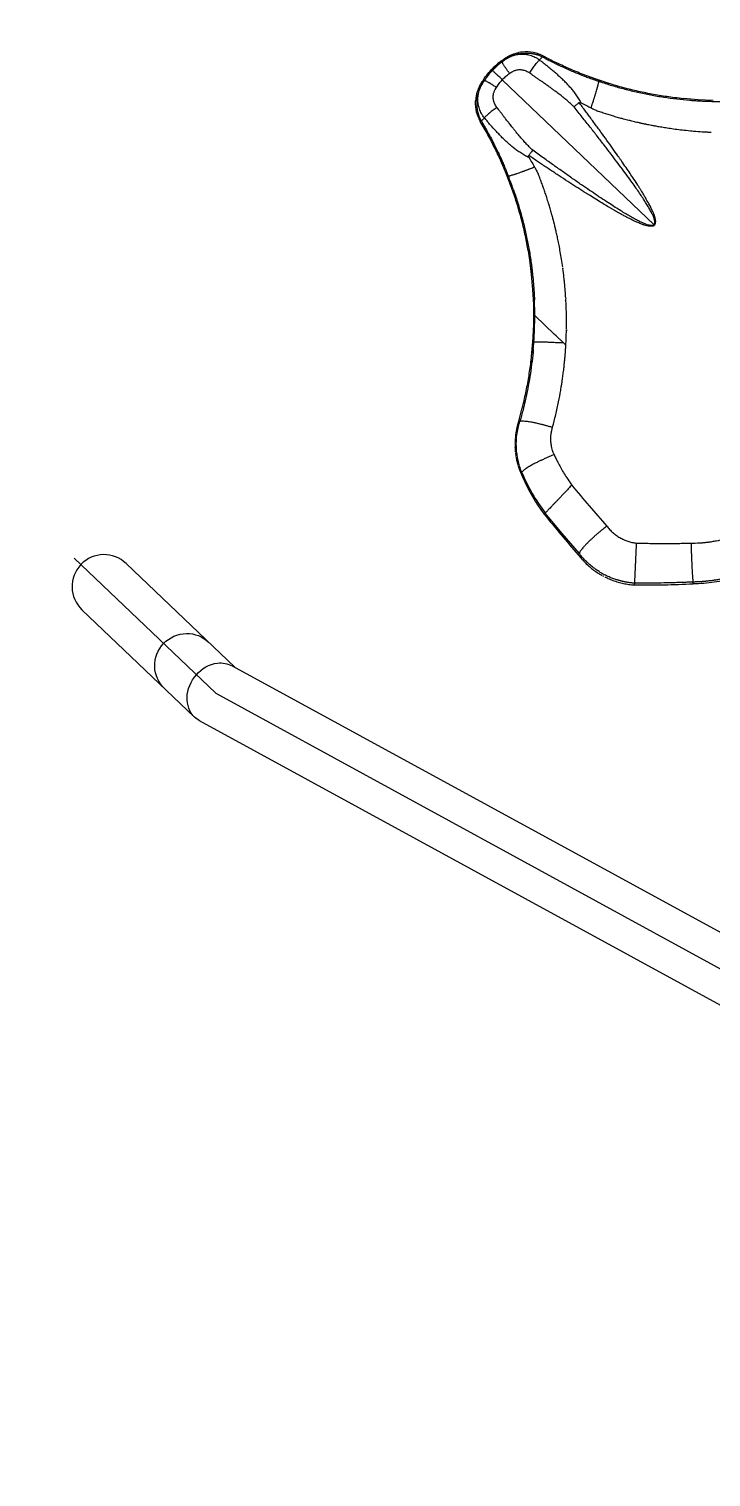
# Model space of a CAD drawing. Header units: millimetres. Extents: x 1145859089 to 1147511753, y -1047484727 to -1047247487.
# Drawn here: x 1146330226 to 1146330588, y -1047436836 to -1047436067 of the extents above; entities that cross this region are included whole.
import ezdxf
from ezdxf.xclip import XClip

# ---------------------------------------------------------------- set-up
doc = ezdxf.new("R2010")
doc.units = ezdxf.units.MM
doc.header["$LTSCALE"] = 100
doc.header["$MEASUREMENT"] = 0
doc.header["$XCLIPFRAME"] = 2
doc.linetypes.add('CENTERX2', pattern=[4, 2.5, -0.5, 0.5, -0.5])
doc.linetypes.add('단지배치도$0$CENTER', pattern=[31, 30, -0.5, 0, -0.5])
doc.layers.get('0').update_dxf_attribs({"linetype": 'CONTINUOUS'})
for name, color, linetype in [('L-지중매입', 3, 'CENTERX2'), ('XREF', 135, 'CONTINUOUS'), ('단지배치도$0$W240910', 135, 'CONTINUOUS')]:
    doc.layers.add(name, color=color, linetype=linetype)

# ---------------------------------------------------------------- blocks, each defined once
blk = doc.blocks.new('단지배치도$0$zw$9902')
at = {"layer": '단지배치도$0$W240910', "linetype": 'ByBlock', "ltscale": 20}
for p, q in [((61802.93, -64714.32), (61802.06, -64714.98)), ((61803.33, -64714.83), (61802.93, -64714.32)), ((61803.33, -64714.83), (61803.4, -64714.8)), ((61803.42, -64714.79), (61803.4, -64714.8)), ((61803.44, -64714.78), (61803.42, -64714.79)), ((61803.46, -64714.77), (61803.44, -64714.78)), ((61803.47, -64714.77), (61803.46, -64714.77)), ((61803.47, -64714.78), (61803.47, -64714.77)), ((61803.47, -64714.79), (61803.47, -64714.78)), ((61815.68, -64709.49), (61813.88, -64709.61)), ((61817.14, -64709.51), (61815.68, -64709.49)), ((61818.59, -64709.64), (61817.14, -64709.51)), ((61820.04, -64709.87), (61818.59, -64709.64)), ((61821.46, -64710.21), (61820.04, -64709.87)), ((61822.18, -64710.42), (61821.46, -64710.21)), ((61822.18, -64710.42), (61822.18, -64710.42)), ((61824.95, -64711.58), (61824.95, -64711.59)), ((61831.38, -64714.88), (61824.95, -64711.58)), ((61794.6, -64722.63), (61795.16, -64721.89)), ((61795.16, -64721.89), (61795.73, -64721.17)), ((61795.73, -64721.17), (61796.33, -64720.46)), ((61796.36, -64720.42), (61795.77, -64721.12)), ((61796.33, -64720.46), (61796.94, -64719.77)), ((61796.97, -64719.72), (61796.36, -64720.42)), ((61796.94, -64719.77), (61797.56, -64719.09)), ((61797.6, -64719.05), (61796.97, -64719.72)), ((61797.56, -64719.09), (61797.75, -64718.89)), ((61797.75, -64718.89), (61797.6, -64719.05)), ((61797.94, -64718.69), (61797.75, -64718.89)), ((61797.75, -64718.89), (61797.9, -64718.73)), ((61797.75, -64718.89), (61798.23, -64719.34)), ((61797.75, -64718.89), (61798.23, -64719.34)), ((61797.9, -64718.73), (61798.55, -64718.07)), ((61798.59, -64718.03), (61797.94, -64718.69)), ((61798.64, -64719.73), (61798.23, -64719.34)), ((61798.64, -64719.73), (61798.23, -64719.34)), ((61798.55, -64718.07), (61799.22, -64717.43)), ((61799.26, -64717.39), (61798.59, -64718.03)), ((61799.22, -64717.43), (61799.89, -64716.8)), ((61799.94, -64716.76), (61799.26, -64717.39)), ((61800.63, -64716.15), (61799.94, -64716.76)), ((61801.34, -64715.56), (61800.63, -64716.15)), ((61802.06, -64714.98), (61801.34, -64715.56)), ((61853.3, -64724.05), (61845.87, -64721.28)), ((61793.44, -64724.27), (61794.06, -64723.37)), ((61793.97, -64724.65), (61793.44, -64724.27)), ((61793.92, -64724.76), (61793.93, -64724.74)), ((61793.92, -64724.78), (61793.92, -64724.76)), ((61793.92, -64724.79), (61793.92, -64724.78)), ((61793.92, -64724.79), (61793.92, -64724.79)), ((61793.93, -64724.8), (61793.92, -64724.79)), ((61793.93, -64724.74), (61793.94, -64724.72)), ((61793.97, -64724.65), (61793.94, -64724.72)), ((61794.06, -64723.37), (61794.6, -64722.63)), ((61803.45, -64724.32), (61884.17, -64801.28)), ((61803.45, -64724.32), (61884.17, -64801.28)), ((61860.83, -64726.52), (61853.3, -64724.05)), ((61789.22, -64737.24), (61789.26, -64735.44)), ((61789.31, -64738.7), (61789.22, -64737.24)), ((61907.55, -64734.97), (61899.65, -64734.34)), ((61903.11, -64735.15), (61903.64, -64735.2)), ((61915.48, -64735.29), (61907.55, -64734.97)), ((61789.51, -64740.14), (61789.31, -64738.7)), ((61789.81, -64741.57), (61789.51, -64740.14)), ((61790.21, -64742.98), (61789.81, -64741.57)), ((61790.46, -64743.69), (61790.21, -64742.98)), ((61790.46, -64743.69), (61790.46, -64743.69)), ((61854.25, -64741.04), (61854.21, -64741.02)), ((61854.55, -64741.14), (61854.24, -64741.04)), ((61791.75, -64746.4), (61791.75, -64746.4)), ((61795.35, -64752.67), (61791.75, -64746.4)), ((61805.56, -64774.12), (61802.44, -64766.84)), ((61808.39, -64781.53), (61805.56, -64774.12)), ((61822.57, -64774.26), (61822.55, -64774.22)), ((61822.69, -64774.56), (61822.57, -64774.26)), ((61873.99, -64778.06), (61873.3, -64777.01)), ((61875.46, -64780.33), (61873.99, -64778.06)), ((61860.49, -64792.22), (61859.41, -64791.58)), ((61862.83, -64793.58), (61860.49, -64792.22)), ((61884.17, -64801.28), (61884.2, -64801.32)), ((61884.17, -64801.28), (61884.21, -64801.31)), ((61884.2, -64801.32), (61884.24, -64801.35)), ((61884.21, -64801.31), (61884.24, -64801.35)), ((61884.24, -64801.35), (61884.27, -64801.38)), ((61884.24, -64801.35), (61884.27, -64801.38)), ((61884.27, -64801.38), (61884.37, -64801.47)), ((61884.27, -64801.38), (61884.37, -64801.47)), ((61819.05, -64827.8), (61818.04, -64819.93)), ((61819.02, -64823.35), (61819.09, -64823.88)), ((61819.74, -64835.7), (61819.05, -64827.8)), ((61820.13, -64843.62), (61819.74, -64835.7)), ((61820.2, -64851.55), (61820.13, -64843.62)), ((61820.72, -64849.48), (61820.71, -64849.47)), ((61820.72, -64849.48), (61831.25, -64859.52)), ((61819.4, -64867.39), (61819.96, -64859.48)), ((61832.03, -64860.26), (61831.26, -64859.53)), ((61818.54, -64875.27), (61819.4, -64867.39)), ((61835.96, -64864.01), (61837.23, -64865.22)), ((61837.22, -64865.25), (61837.23, -64865.22)), ((61812.17, -64905.61), (61814.08, -64898.61)), ((61811.66, -64907.33), (61812.17, -64905.61)), ((61812.78, -64905.8), (61812.17, -64905.61)), ((61812.78, -64905.8), (61812.79, -64905.8)), ((61824.36, -64926.31), (61824.35, -64926.31)), ((61812.57, -64931.4), (61814.13, -64935.25)), ((61813.92, -64932.93), (61813.26, -64933.2)), ((61814.13, -64935.25), (61815.35, -64937.91)), ((61815.35, -64937.91), (61816.64, -64940.53)), ((61816.64, -64940.53), (61818.01, -64943.12)), ((61818.01, -64943.12), (61819.46, -64945.66)), ((61840.43, -64939.6), (61840.4, -64939.63)), ((61819.46, -64945.66), (61820.97, -64948.16)), ((61820.97, -64948.16), (61822.56, -64950.61)), ((61822.56, -64950.61), (61824.23, -64953.02)), ((61824.23, -64953.02), (61825.57, -64954.86)), ((61826.2, -64954.37), (61825.57, -64954.86)), ((61826.2, -64954.37), (61826.21, -64954.37)), ((61826.21, -64954.37), (61826.22, -64954.38)), ((61826.22, -64954.38), (61826.23, -64954.39)), ((61826.23, -64954.39), (61826.24, -64954.4)), ((61826.24, -64954.4), (61826.26, -64954.42)), ((61826.26, -64954.42), (61826.28, -64954.44)), ((61826.27, -64954.45), (61826.28, -64954.44)), ((61835.23, -64965.23), (61826.27, -64954.45)), ((61844.45, -64975.97), (61835.23, -64965.23)), ((61844.45, -64975.97), (61843.74, -64976.54)), ((61844.45, -64975.97), (61844.45, -64975.96)), ((61603.59, -64981.19), (61661.35, -65036.27)), ((61873.61, -64991.64), (61873.57, -64992.6)), ((61904.89, -64992.02), (61904.86, -64991.05)), ((61889.09, -64992.51), (61889.24, -64992.51)), ((61889.24, -64992.51), (61889.39, -64992.51)), ((61580.13, -65005.8), (61640, -65062.89)), ((61659.97, -65035.51), (61977.61, -65208.95)), ((61642.49, -65064.71), (61640, -65062.89)), ((61961.3, -65238.79), (61642.49, -65064.71))]:
    blk.add_line(p, q, dxfattribs=at)
at = {"layer": '단지배치도$0$W240910', "linetype": '단지배치도$0$CENTER'}
for p, q in [((61575.93, -64978.32), (61651.24, -65050.12)), ((61651.24, -65050.12), (61969.47, -65223.88))]:
    blk.add_line(p, q, dxfattribs=at)
at = {"layer": '단지배치도$0$W240910'}
for centre, radius, start, end in [((56819.18, -60798.97), 5249.43, 201.4083, 356.71209), ((56819.18, -60798.97), 5399.43, 202.10162, 356.71209), ((57394.29, -57699.4), 11431.38, 251.62775, 321.418131), ((57394.29, -57699.4), 11931.38, 251.62775, 321.418131)]:
    blk.add_arc(centre, radius, start, end, dxfattribs=at)
at = {"layer": '단지배치도$0$W240910', "linetype": 'ByBlock', "ltscale": 20}
for centre, radius, start, end in [((61826.24, -64746.05), 38.71, 126.16506, 131.33121), ((61816.06, -64729.51), 20.02, 96.26038, 100.87633), ((61817.39, -64725.72), 16.03, 61.83737, 72.60914), ((61826.24, -64746.04), 38.71, 141.39819, 146.56433), ((61826.09, -64745.92), 38.51, 136.35526, 141.4088), ((61826.1, -64745.91), 38.51, 131.32059, 136.37413), ((61919.5, -64534.23), 201.59, 251.25261, 253.34443), ((61809.24, -64736.67), 20.02, 171.85306, 176.46901), ((61805.51, -64738.17), 16.03, 200.12025, 210.89202), ((61619.1, -64849.29), 201.59, 19.38496, 21.47679), ((61616.02, -64849.52), 204.69, 0.01358, 2.32292), ((61801.22, -64842.56), 36.03, 3.07888, 3.74664), ((61620.1, -64849.72), 200.61, 356.02079, 0.07276), ((61617.68, -64849.55), 203.03, 354.99422, 356.01881), ((61850.3, -64917.92), 40.07, 175.48339, 178.30685), ((61850.24, -64917.92), 40.01, 174.80582, 175.48287), ((61850.13, -64917.9), 39.9, 171.96609, 174.80759), ((61850.18, -64917.91), 39.95, 171.32676, 171.96585), ((61850.51, -64917.96), 40.28, 168.45051, 171.32371), ((61850.81, -64918.02), 40.59, 167.89759, 168.4535), ((61850.42, -64917.93), 40.19, 164.70245, 167.90393), ((61850.32, -64917.92), 40.09, 179.10199, 181.86202), ((61850.34, -64917.92), 40.11, 178.30652, 179.10233), ((61850.25, -64917.92), 40.02, 181.86255, 182.26325), ((61850.21, -64917.93), 39.98, 182.26331, 182.73648), ((61850.29, -64917.92), 40.06, 182.73718, 185.5244), ((61850.33, -64917.92), 40.1, 185.5239, 186.2815), ((61850.31, -64917.92), 40.08, 186.28125, 189.07905), ((61850.25, -64917.93), 40.02, 189.07957, 189.77454), ((61850.13, -64917.95), 39.9, 189.77279, 192.59863), ((61850.19, -64917.94), 39.96, 192.59886, 193.24915), ((61850.5, -64917.86), 40.28, 193.25208, 196.11764), ((61850.79, -64917.78), 40.58, 196.11476, 196.67602), ((61850.58, -64917.85), 40.35, 196.6733, 199.62679), ((61905.48, -64894.69), 99.23, 202.66801, 209.82755), ((61905.6, -64894.66), 99.34, 209.80742, 216.94583), ((61905.08, -64895.42), 99.28, 215.2465, 215.53169), ((61904.53, -64895.82), 98.59, 216.58617, 216.78664), ((62527.73, -64384.83), 904.42, 219.07087, 219.97272), ((62527.73, -64384.83), 904.42, 219.97276, 220.86315), ((61591.86, -64993.5), 17, 46.3647, 226.3647), ((61873.72, -64953.82), 37.62, 217.16005, 217.29811), ((61876.31, -64951.79), 40.9, 240.07747, 241.70759), ((61876.28, -64951.84), 40.85, 241.70794, 243.22263), ((61876.05, -64954.86), 37.82, 266.12066, 266.24514), ((61877.86, -64383.55), 609.06, 269.59655, 271.05596), ((61877.86, -64383.55), 609.06, 271.08419, 272.54388)]:
    blk.add_arc(centre, radius, start, end, dxfattribs=at)
for points, start_tangent, end_tangent in [([(61802.93, -64714.32), (61805.2, -64712.65), (61807.68, -64711.31), (61810.33, -64710.33), (61812.29, -64709.85)], (0.788344, 0.615235), (0.982261, 0.187518)), ([(61803.33, -64714.83), (61804.84, -64713.67), (61806.45, -64712.66), (61808.12, -64711.82), (61810.66, -64710.9), (61813.17, -64710.34)], (0.763331, 0.646008), (0.98891, 0.148514)), ([(61803.95, -64716), (61803.71, -64715.54), (61803.56, -64715.19), (61803.47, -64714.79)], (-0.684702, 0.728823), (0.217372, 0.976089)), ([(61823.2, -64713.84), (61822.08, -64713.1), (61820.82, -64712.41), (61819.61, -64711.89), (61818.27, -64711.44), (61817, -64711.14), (61815.63, -64710.94), (61814.34, -64710.86), (61812.99, -64710.9), (61811.75, -64711.03), (61810.49, -64711.27), (61809.2, -64711.63), (61807.91, -64712.1), (61806.74, -64712.64), (61805.59, -64713.28), (61804.5, -64713.99), (61803.47, -64714.79)], (-0.837497, 0.546442), (-0.767632, -0.640891)), ([(61813.17, -64710.34), (61815.75, -64710.12), (61818.19, -64710.22), (61818.57, -64710.26), (61819.2, -64710.34), (61819.7, -64710.43), (61820.16, -64710.51), (61820.55, -64710.6), (61820.93, -64710.69), (61821.3, -64710.78), (61821.74, -64710.9)], (0.98891, 0.148514), (0.955016, 0.296556)), ([(61818, -64720.78), (61818.65, -64719.76), (61819.34, -64718.7), (61820.07, -64717.65), (61820.8, -64716.66), (61821.49, -64715.75), (61822.14, -64714.97), (61822.72, -64714.32), (61823.2, -64713.84)], (0.523127, 0.852255), (0.40421, 0.914666)), ([(61821.74, -64710.9), (61822.18, -64710.42)], (0.337862, 0.941196), (0.831194, 0.555982)), ([(61821.74, -64710.9), (61823.26, -64711.44), (61824.72, -64712.13)], (0.96075, -0.277417), (0.879735, -0.475465)), ([(61823.2, -64713.84), (61823.64, -64713.33), (61823.96, -64712.96), (61824.32, -64712.58), (61824.72, -64712.12)], (0.388225, 0.921565), (-0.719391, 0.694605)), ([(61845.36, -64736.53), (61844.16, -64734.38), (61842.73, -64732.23), (61841.28, -64730.34), (61839.79, -64728.58), (61838.31, -64726.95), (61836.7, -64725.29), (61834.94, -64723.6), (61834.16, -64722.88), (61833.35, -64722.14), (61832.53, -64721.41), (61831.67, -64720.66), (61830.79, -64719.91), (61829.89, -64719.15), (61828.23, -64717.79), (61826.6, -64716.48), (61824.92, -64715.17), (61823.2, -64713.84)], (-0.468271, 0.883585), (-0.770258, 0.637732)), ([(61824.95, -64711.59), (61824.72, -64712.13)], (-0.412861, -0.910794), (-0.413226, -0.910628)), ([(61824.72, -64712.12), (61825.47, -64712.52), (61826.32, -64712.97), (61827.28, -64713.47), (61828.34, -64714.01), (61829.63, -64714.66), (61830.98, -64715.33), (61831.61, -64715.64), (61832.17, -64715.9), (61832.64, -64716.13), (61833.02, -64716.31), (61833.57, -64716.57), (61837.67, -64718.46), (61840.47, -64719.67), (61843.22, -64720.83), (61846.59, -64722.17), (61848.96, -64723.07), (61851.83, -64724.12), (61854.71, -64725.12)], (0.881978, -0.471291), (0.946923, -0.321461)), ([(61799.13, -64720.2), (61798.81, -64719.9), (61798.63, -64719.8)], (-0.919227, 0.393728), (-0.985612, 0.169025)), ([(61799.13, -64720.2), (61798.81, -64719.9), (61798.71, -64719.72)], (-0.437054, 0.899435), (-0.215767, 0.976445)), ([(61803.45, -64724.32), (61802.81, -64723.71), (61802.08, -64723.01), (61801.28, -64722.25), (61800.66, -64721.66), (61800.05, -64721.08), (61799.7, -64720.74), (61799.42, -64720.48), (61799.13, -64720.2)], (-0.723749, 0.690063), (-0.919227, 0.393728)), ([(61803.45, -64724.32), (61802.81, -64723.71), (61802.08, -64723.01), (61801.28, -64722.25), (61800.66, -64721.66), (61800.05, -64721.08), (61799.7, -64720.74), (61799.42, -64720.48), (61799.13, -64720.2)], (-0.723744, 0.690068), (-0.437054, 0.899435)), ([(61807.38, -64721.01), (61805.32, -64722.55), (61803.45, -64724.32)], (-0.844866, -0.534979), (-0.68973, -0.724067)), ([(61807.38, -64721.01), (61806.89, -64720.31), (61806.3, -64719.55), (61805.78, -64718.86), (61805.43, -64718.35), (61805.22, -64718.03), (61804.96, -64717.64), (61804.67, -64717.18), (61804.32, -64716.63), (61803.95, -64716)], (-0.479597, 0.877489), (-0.684702, 0.728823)), ([(61818, -64720.78), (61817.2, -64720.28), (61816.17, -64719.78), (61815.3, -64719.46), (61814.89, -64719.35), (61814.27, -64719.21), (61813.54, -64719.11), (61812.96, -64719.07), (61812.45, -64719.07), (61811.58, -64719.15), (61810.39, -64719.4), (61809.73, -64719.62), (61809.1, -64719.9), (61808.49, -64720.22), (61807.38, -64721.01)], (-0.799054, 0.60126), (-0.813723, -0.581253)), ([(61841.59, -64738.73), (61839.7, -64736.92), (61837.72, -64735.2), (61835.69, -64733.54), (61833.63, -64731.93), (61831.57, -64730.38), (61830.88, -64729.87), (61830.15, -64729.34), (61829.4, -64728.79), (61828.61, -64728.22), (61827.62, -64727.51), (61826.7, -64726.86), (61825.95, -64726.32), (61825.35, -64725.9), (61824.46, -64725.27), (61823.27, -64724.44), (61821.88, -64723.48), (61820.41, -64722.45), (61819.12, -64721.56), (61818, -64720.78)], (-0.69779, 0.716302), (-0.816323, 0.577595)), ([(61899.77, -64734.35), (61894.98, -64733.82), (61886.86, -64732.64), (61878.79, -64731.13), (61870.79, -64729.3), (61862.87, -64727.14), (61855.04, -64724.65), (61847.33, -64721.85), (61839.73, -64718.74), (61832.27, -64715.31), (61831.38, -64714.88)], (-0.995089, 0.098984), (-0.897446, 0.441123)), ([(61793.44, -64724.27), (61791.88, -64726.62), (61790.66, -64729.17), (61789.8, -64731.85), (61789.42, -64733.83)], (-0.576997, -0.816746), (-0.140531, -0.990076)), ([(61793.97, -64724.65), (61792.88, -64726.21), (61791.95, -64727.87), (61791.19, -64729.58), (61790.39, -64732.16), (61789.95, -64734.7)], (-0.608926, -0.793227), (-0.101255, -0.99486)), ([(61793.92, -64744.55), (61793.13, -64743.46), (61792.38, -64742.23), (61791.8, -64741.06), (61791.29, -64739.74), (61790.93, -64738.48), (61790.67, -64737.13), (61790.53, -64735.84), (61790.5, -64734.49), (61790.57, -64733.25), (61790.75, -64731.97), (61791.05, -64730.67), (61791.46, -64729.36), (61791.94, -64728.16), (61792.53, -64726.98), (61793.19, -64725.86), (61793.93, -64724.8)], (-0.585702, 0.810526), (0.60361, 0.79728)), ([(61795.16, -64725.22), (61794.69, -64725), (61794.34, -64724.86), (61793.93, -64724.79)], (-0.760601, 0.64922), (-0.964631, -0.263605)), ([(61800.33, -64728.4), (61799.61, -64727.94), (61798.82, -64727.39), (61798.1, -64726.91), (61797.58, -64726.58), (61797.25, -64726.38), (61796.85, -64726.14), (61796.38, -64725.87), (61795.81, -64725.56), (61795.16, -64725.22)], (-0.899331, 0.437268), (-0.760601, 0.64922)), ([(61800.61, -64739.02), (61800.07, -64738.24), (61799.52, -64737.24), (61799.16, -64736.38), (61799.03, -64735.99), (61798.87, -64735.37), (61798.73, -64734.65), (61798.66, -64734.06), (61798.64, -64733.55), (61798.67, -64732.69), (61798.87, -64731.49), (61799.06, -64730.81), (61799.3, -64730.17), (61799.6, -64729.55), (61800.33, -64728.4)], (-0.638628, 0.769516), (0.541845, 0.840478)), ([(61800.33, -64728.4), (61801.78, -64726.27), (61803.45, -64724.32)], (0.49414, 0.869382), (0.690401, 0.723427)), ([(61852.24, -64734.33), (61852.43, -64733.75), (61852.6, -64733.18), (61852.78, -64732.6), (61852.96, -64732.01), (61853.33, -64730.78), (61853.7, -64729.54)], (0.298931, 0.954275), (0.27734, 0.960772)), ([(61853.7, -64729.54), (61853.87, -64728.94), (61854.02, -64728.39), (61854.17, -64727.85), (61854.38, -64727.06), (61854.55, -64726.34)], (0.277339, 0.960772), (0.220005, 0.975499)), ([(61854.55, -64726.34), (61854.65, -64725.88), (61854.71, -64725.52), (61854.71, -64725.12)], (0.220005, 0.975499), (-0.51251, 0.858681)), ([(61861.72, -64727.36), (61868.5, -64729.26), (61875.37, -64730.93), (61882.29, -64732.35), (61889.22, -64733.53), (61896.16, -64734.46), (61903.11, -64735.15)], (0.957915, -0.287051), (0.996808, -0.079831)), ([(61789.95, -64734.7), (61789.85, -64737.29), (61790.07, -64739.71), (61790.12, -64740.09), (61790.24, -64740.72), (61790.35, -64741.21), (61790.46, -64741.67), (61790.56, -64742.05), (61790.67, -64742.43), (61790.78, -64742.79), (61790.91, -64743.23)], (-0.101255, -0.99486), (-0.250743, -0.968054)), ([(61841.59, -64738.73), (61842.4, -64738), (61843.13, -64737.36), (61843.75, -64736.83), (61844.25, -64736.41)], (0.60017, 0.799873), (0.763459, 0.645856)), ([(61845.36, -64736.53), (61844.76, -64736.31), (61844.25, -64736.41)], (-0.887628, 0.460561), (-0.769515, -0.638629)), ([(61864.88, -64764.72), (61862.04, -64760.7), (61859.02, -64756.48), (61855.83, -64752.07), (61854.22, -64749.86), (61852.59, -64747.63), (61850.92, -64745.36), (61849.24, -64743.08), (61847.69, -64741), (61845.88, -64738.57), (61844.25, -64736.41)], (-0.582233, 0.813022), (-0.617248, 0.786768)), ([(61845.36, -64736.53), (61848.26, -64738.02), (61849.52, -64738.67), (61850.09, -64738.97), (61850.65, -64739.25)], (0.888327, -0.459212), (0.890837, -0.454324)), ([(61850.65, -64739.25), (61851.04, -64738.06), (61851.45, -64736.8), (61851.62, -64736.28), (61851.78, -64735.78), (61851.89, -64735.43), (61852.11, -64734.74), (61852.24, -64734.33)], (0.31997, 0.947428), (0.295692, 0.955283)), ([(61903.64, -64735.2), (61904.67, -64735.28), (61905.73, -64735.35), (61906.82, -64735.43), (61907.93, -64735.49), (61909.07, -64735.56), (61910.62, -64735.63), (61912.34, -64735.7), (61913.74, -64735.75), (61914.72, -64735.77), (61915.45, -64735.79), (61915.94, -64735.8), (61916.48, -64735.81), (61917.09, -64735.82), (61917.7, -64735.83), (61918.32, -64735.83), (61921.04, -64735.83)], (0.996831, -0.079548), (0.999975, 0.007092)), ([(61790.92, -64743.23), (61790.46, -64743.69)], (-0.924039, -0.382297), (-0.515771, -0.856727)), ([(61790.91, -64743.23), (61791.53, -64744.72), (61792.29, -64746.15)], (0.322852, -0.946449), (0.516818, -0.856095)), ([(61793.93, -64744.54), (61793.43, -64745.01), (61793.08, -64745.35), (61792.72, -64745.73), (61792.28, -64746.15)], (-0.902033, -0.431668), (-0.728074, 0.685498)), ([(61800.61, -64739.02), (61799.62, -64739.71), (61798.6, -64740.46), (61797.58, -64741.24), (61796.62, -64742.01), (61795.75, -64742.75), (61795, -64743.43), (61794.38, -64744.04), (61793.92, -64744.55)], (-0.826377, -0.563117), (-0.894381, -0.447307)), ([(61817.64, -64765.6), (61815.44, -64764.51), (61813.22, -64763.17), (61811.26, -64761.82), (61809.43, -64760.42), (61807.74, -64759.02), (61806.01, -64757.48), (61804.23, -64755.81), (61803.47, -64755.06), (61802.7, -64754.29), (61801.93, -64753.5), (61801.14, -64752.68), (61800.35, -64751.84), (61799.55, -64750.97), (61798.11, -64749.38), (61796.73, -64747.82), (61795.34, -64746.2), (61793.93, -64744.54)], (-0.904881, 0.425665), (-0.673687, 0.739017)), ([(61819.66, -64761.72), (61817.76, -64759.92), (61815.95, -64758.03), (61814.2, -64756.09), (61812.49, -64754.1), (61810.84, -64752.12), (61810.3, -64751.45), (61809.73, -64750.75), (61809.15, -64750.03), (61808.54, -64749.27), (61807.79, -64748.31), (61807.09, -64747.43), (61806.52, -64746.69), (61806.07, -64746.12), (61805.41, -64745.26), (61804.52, -64744.11), (61803.49, -64742.77), (61802.4, -64741.35), (61801.44, -64740.1), (61800.61, -64739.02)], (-0.748717, 0.662889), (-0.615812, 0.787893)), ([(61884.5, -64799.37), (61884.22, -64798.23), (61883.71, -64796.85), (61882.97, -64795.27), (61882.02, -64793.49), (61880.9, -64791.54), (61879.6, -64789.41), (61878.1, -64787.08), (61876.41, -64784.55), (61874.52, -64781.82), (61872.45, -64778.89), (61869.96, -64775.44), (61867.24, -64771.75), (61864.3, -64767.83), (61861.14, -64763.66), (61857.69, -64759.17), (61854.01, -64754.43), (61850.1, -64749.44), (61845.97, -64744.21), (61841.59, -64738.73)], (-0.272366, 0.962194), (-0.629524, 0.776981)), ([(61850.65, -64739.25), (61852.32, -64740.09), (61854.21, -64741.02)], (0.893972, -0.448122), (0.859933, -0.510406)), ([(61859.71, -64742.81), (61857.12, -64741.99), (61854.55, -64741.14)], (-0.95401, 0.299775), (-0.951392, 0.307982)), ([(61864.65, -64744.28), (61862.06, -64743.53), (61859.71, -64742.81)], (-0.96209, 0.272733), (-0.95401, 0.299775)), ([(61870, -64745.73), (61867.09, -64744.96), (61864.65, -64744.28)], (-0.964244, 0.265015), (-0.96209, 0.272733)), ([(61791.75, -64746.4), (61792.28, -64746.15)], (0.890101, 0.455763), (0.889918, 0.456121)), ([(61792.28, -64746.15), (61792.71, -64746.87), (61793.2, -64747.7), (61793.74, -64748.64), (61794.34, -64749.68), (61795.05, -64750.93), (61795.78, -64752.24), (61796.12, -64752.86), (61796.41, -64753.4), (61796.66, -64753.86), (61796.86, -64754.24), (61797.15, -64754.77), (61799.22, -64758.78), (61800.57, -64761.52), (61801.85, -64764.21), (61803.35, -64767.51), (61804.37, -64769.84), (61805.55, -64772.65), (61806.69, -64775.48)], (0.512755, -0.858535), (0.366188, -0.930541)), ([(61818.06, -64820.05), (61817.29, -64815.3), (61815.73, -64807.24), (61813.85, -64799.25), (61811.63, -64791.34), (61809.1, -64783.54), (61806.24, -64775.84), (61803.08, -64768.26), (61799.6, -64760.82), (61795.83, -64753.53), (61795.35, -64752.67)], (-0.146257, 0.989247), (-0.483358, 0.875423)), ([(61872.34, -64746.31), (61871.2, -64746.03), (61870, -64745.73)], (-0.977784, 0.209614), (-0.964244, 0.265015)), ([(61904.45, -64751.65), (61900.12, -64751.22), (61896.19, -64750.75), (61892.67, -64750.27), (61889.56, -64749.79), (61886.85, -64749.34), (61884.55, -64748.93), (61882.66, -64748.57), (61881.34, -64748.31), (61880.33, -64748.11), (61879.63, -64747.96), (61879.24, -64747.88), (61878.69, -64747.76), (61878.17, -64747.65), (61877.51, -64747.51), (61877.09, -64747.42), (61876.68, -64747.33), (61876.29, -64747.24), (61874.97, -64746.94), (61873.64, -64746.63), (61872.34, -64746.31)], (-0.997147, 0.075481), (-0.977784, 0.209614)), ([(61905.05, -64751.7), (61904.6, -64751.66)], (-0.995847, 0.091046), (-0.088395, -0.996086)), ([(61914.37, -64752.31), (61912.79, -64752.23), (61912.3, -64752.21), (61911.29, -64752.15), (61909.73, -64752.06), (61905.05, -64751.7)], (-0.999263, 0.038377), (-0.995847, 0.091046)), ([(61817.64, -64765.6), (61817.4, -64765.01), (61817.47, -64764.49)], (-0.502307, 0.864689), (0.601261, 0.799053)), ([(61819.66, -64761.72), (61818.97, -64762.58), (61818.37, -64763.34), (61817.87, -64763.98), (61817.47, -64764.49)], (-0.770386, -0.637578), (-0.608768, -0.793348)), ([(61846.73, -64783.76), (61842.58, -64781.11), (61838.22, -64778.3), (61833.66, -64775.32), (61831.38, -64773.81), (61829.07, -64772.29), (61826.73, -64770.73), (61824.37, -64769.16), (61822.22, -64767.72), (61819.71, -64766.02), (61817.47, -64764.49)], (-0.839825, 0.542857), (-0.815268, 0.579083)), ([(61817.64, -64765.6), (61819.27, -64768.42), (61819.98, -64769.65), (61820.3, -64770.21), (61820.61, -64770.75)], (0.500992, -0.865452), (0.496229, -0.868192)), ([(61882.27, -64801.7), (61881.12, -64801.48), (61879.72, -64801.03), (61878.1, -64800.37), (61876.29, -64799.51), (61874.29, -64798.48), (61872.1, -64797.28), (61869.7, -64795.9), (61867.08, -64794.32), (61864.27, -64792.57), (61861.24, -64790.64), (61857.68, -64788.32), (61853.87, -64785.78), (61849.81, -64783.03), (61845.49, -64780.07), (61840.84, -64776.84), (61835.94, -64773.39), (61830.77, -64769.72), (61825.34, -64765.84), (61819.66, -64761.72)], (-0.974072, 0.226239), (-0.806077, 0.591811)), ([(61873.3, -64777.01), (61871.33, -64774.06), (61869.21, -64770.94), (61866.93, -64767.64), (61866.53, -64767.06), (61866.12, -64766.48), (61865.72, -64765.9), (61865.3, -64765.31), (61864.88, -64764.72)], (-0.52287, 0.852413), (-0.582233, 0.813022)), ([(61807.9, -64775.27), (61807.45, -64775.38), (61807.09, -64775.46), (61806.69, -64775.48)], (-0.963916, -0.266207), (-0.882112, 0.471039)), ([(61811.06, -64774.26), (61810.46, -64774.46), (61809.93, -64774.64), (61809.39, -64774.81), (61808.61, -64775.06), (61807.9, -64775.27)], (-0.946476, -0.322775), (-0.963916, -0.266207)), ([(61815.77, -64772.58), (61815.2, -64772.79), (61814.65, -64772.99), (61814.07, -64773.2), (61813.49, -64773.41), (61812.28, -64773.84), (61811.06, -64774.26)], (-0.938958, -0.344033), (-0.946475, -0.322776)), ([(61820.61, -64770.75), (61819.44, -64771.21), (61818.2, -64771.67), (61817.69, -64771.87), (61817.2, -64772.05), (61816.86, -64772.18), (61816.18, -64772.43), (61815.77, -64772.58)], (-0.931116, -0.364722), (-0.940119, -0.340846)), ([(61820.61, -64770.75), (61821.53, -64772.39), (61822.55, -64774.22)], (0.490184, -0.871619), (0.550776, -0.834653)), ([(61824.6, -64779.63), (61823.66, -64777.09), (61822.69, -64774.56)], (-0.344864, 0.938653), (-0.352937, 0.935647)), ([(61809.26, -64782.38), (61811.48, -64789.06), (61813.47, -64795.84), (61815.23, -64802.69), (61816.74, -64809.56), (61818, -64816.44), (61819.02, -64823.35)], (0.332341, -0.943159), (0.127207, -0.991876)), ([(61826.3, -64784.5), (61825.43, -64781.95), (61824.6, -64779.63)], (-0.318237, 0.948011), (-0.344864, 0.938653)), ([(61859.41, -64791.58), (61856.37, -64789.75), (61853.15, -64787.78), (61849.74, -64785.66), (61849.15, -64785.29), (61848.55, -64784.91), (61847.95, -64784.53), (61847.34, -64784.15), (61846.73, -64783.76)], (-0.876344, 0.481686), (-0.839825, 0.542857)), ([(61877.6, -64783.72), (61877.3, -64783.24), (61877.01, -64782.77), (61876.71, -64782.29), (61876.41, -64781.81), (61876.1, -64781.33), (61875.78, -64780.83), (61875.46, -64780.33)], (0.537918, -0.842997), (-0.552727, 0.833362)), ([(61879.64, -64787.11), (61878.66, -64785.46), (61877.6, -64783.72)], (-0.475157, 0.879901), (-0.537918, 0.842997)), ([(61828, -64789.78), (61827.1, -64786.91), (61826.3, -64784.5)], (-0.31063, 0.950531), (-0.318237, 0.948011)), ([(61828.7, -64792.08), (61828.36, -64790.96), (61828, -64789.78)], (-0.255938, 0.966693), (-0.31063, 0.950531)), ([(61882.25, -64791.85), (61881.06, -64789.61), (61879.64, -64787.11)], (-0.337879, 0.94119), (-0.475157, 0.879901)), ([(61835.56, -64823.91), (61834.92, -64819.6), (61834.27, -64815.7), (61833.62, -64812.2), (61833, -64809.12), (61832.42, -64806.44), (61831.9, -64804.16), (61831.45, -64802.29), (61831.12, -64800.98), (61830.87, -64799.98), (61830.69, -64799.29), (61830.6, -64798.9), (61830.45, -64798.36), (61830.32, -64797.84), (61830.14, -64797.19), (61830.03, -64796.77), (61829.92, -64796.37), (61829.81, -64795.98), (61829.45, -64794.68), (61829.07, -64793.37), (61828.7, -64792.08)], (-0.122879, 0.992422), (-0.255938, 0.966693)), ([(61866.32, -64795.55), (61865.82, -64795.28), (61865.34, -64795.01), (61864.85, -64794.73), (61864.35, -64794.45), (61863.85, -64794.17), (61863.34, -64793.88), (61862.83, -64793.58)], (0.867656, -0.497165), (-0.858737, 0.512416)), ([(61869.8, -64797.43), (61868.11, -64796.53), (61866.32, -64795.55)], (-0.901529, 0.432718), (-0.867656, 0.497165)), ([(61874.66, -64799.81), (61872.36, -64798.73), (61869.8, -64797.43)], (-0.956211, 0.292677), (-0.901529, 0.432718)), ([(61883.4, -64794.26), (61882.37, -64792.09), (61882.29, -64791.84)], (-0.372672, 0.927963), (-0.278161, 0.960534)), ([(61884.76, -64798.13), (61884.32, -64796.59), (61884.17, -64796.16), (61884, -64795.71), (61883.82, -64795.25), (61883.62, -64794.76), (61883.4, -64794.26)], (-0.230514, 0.973069), (-0.372672, 0.927963)), ([(61884.17, -64801.28), (61884.43, -64800.87), (61884.57, -64800.25), (61884.5, -64799.37)], (0.641809, 0.766864), (-0.272366, 0.962194)), ([(61884.92, -64800.23), (61884.91, -64799.02), (61884.85, -64798.59), (61884.76, -64798.13)], (0.152192, 0.988351), (-0.230514, 0.973069)), ([(61877.12, -64800.85), (61874.91, -64799.92), (61874.65, -64799.85)], (-0.944657, 0.32806), (-0.97269, 0.232106)), ([(61881.04, -64802.02), (61879.49, -64801.66), (61879.05, -64801.52), (61878.6, -64801.38), (61878.12, -64801.22), (61877.63, -64801.04), (61877.12, -64800.85)], (-0.982942, 0.183916), (-0.944657, 0.32806)), ([(61883.15, -64802.08), (61881.95, -64802.13), (61881.51, -64802.09), (61881.04, -64802.02)], (-0.979983, -0.199083), (-0.982942, 0.183916)), ([(61884.17, -64801.28), (61883.77, -64801.56), (61883.16, -64801.73), (61882.27, -64801.7)], (-0.735432, -0.677599), (-0.974072, 0.226239)), ([(61884.38, -64801.48), (61883.95, -64801.81), (61883.15, -64802.08)], (-0.682625, -0.730769), (-0.967027, 0.254674)), ([(61884.38, -64801.48), (61884.69, -64801.04), (61884.92, -64800.23)], (0.697434, 0.716649), (-0.300433, 0.953803)), ([(61819.09, -64823.88), (61819.22, -64824.91), (61819.34, -64825.96), (61819.47, -64827.04), (61819.59, -64828.15), (61819.7, -64829.28), (61819.85, -64830.83), (61820.01, -64832.54), (61820.12, -64833.94), (61820.19, -64834.92), (61820.24, -64835.65), (61820.28, -64836.14), (61820.31, -64836.67), (61820.35, -64837.29), (61820.38, -64837.9), (61820.42, -64838.51), (61820.55, -64841.23)], (0.126926, -0.991912), (0.040534, -0.999178)), ([(61835.64, -64824.5), (61835.58, -64824.05)], (-0.138364, 0.990381), (0.990746, 0.135727)), ([(61836.69, -64833.78), (61836.54, -64832.21), (61836.49, -64831.71), (61836.39, -64830.71), (61836.22, -64829.16), (61835.64, -64824.5)], (-0.085917, 0.996302), (-0.138364, 0.990381)), ([(61837.17, -64840.2), (61836.91, -64836.43), (61836.69, -64833.78)], (-0.065503, 0.997852), (-0.085917, 0.996302)), ([(61837.53, -64849.29), (61837.42, -64845.39), (61837.2, -64840.62)], (-0.023133, 0.999732), (-0.053869, 0.998548)), ([(61814.02, -64898.83), (61814.33, -64897.59), (61816.16, -64889.49), (61817.65, -64881.33), (61818.81, -64873.1), (61819.62, -64864.84), (61820.08, -64856.55), (61820.2, -64851.55)], (0.246704, 0.969091), (0.000406, 1)), ([(61837.55, -64856.62), (61837.57, -64853.24), (61837.53, -64849.29)], (0.004043, 0.999992), (-0.023133, 0.999732)), ([(61832.02, -64860.26), (61833.47, -64861.64), (61834.55, -64862.67), (61835.28, -64863.36), (61835.96, -64864.01)], (0.66094, -0.750439), (0.723854, -0.689953)), ([(61837.23, -64865.22), (61837.25, -64864.76), (61837.31, -64863.54), (61837.41, -64861.41), (61837.52, -64857.64)], (0.050062, 0.998746), (0.027184, 0.99963)), ([(61837.52, -64857.64), (61837.54, -64856.96), (61837.53, -64856.62)], (0.027184, 0.99963), (-0.046644, 0.998912)), ([(61819.94, -64867.26), (61819.26, -64873.78), (61818.38, -64880.28), (61817.28, -64886.73), (61815.98, -64893.15), (61814.48, -64899.5), (61812.78, -64905.8)], (-0.087137, -0.996196), (-0.275962, -0.961169)), ([(61820.22, -64863.64), (61821.04, -64863.5), (61821.96, -64863.47), (61823.22, -64863.46), (61824.82, -64863.48), (61826.7, -64863.54), (61828.81, -64863.62), (61831.08, -64863.73)], (0.908071, 0.418816), (0.998681, -0.051346)), ([(61831.08, -64863.73), (61833.52, -64863.87), (61835.96, -64864.01)], (0.998681, -0.051346), (0.956943, -0.290277)), ([(61835.42, -64883.4), (61835.59, -64882.15), (61835.78, -64880.74), (61835.98, -64879.16), (61836.19, -64877.42), (61836.4, -64875.49), (61836.57, -64873.76), (61836.67, -64872.71), (61836.74, -64871.89), (61836.8, -64871.29), (61836.83, -64870.91), (61836.88, -64870.24), (61836.91, -64869.86), (61836.98, -64868.99), (61837.05, -64867.97)], (0.128794, 0.991671), (0.154569, 0.987982)), ([(61837.05, -64867.97), (61837.14, -64866.61), (61837.22, -64865.25)], (0.154569, 0.987982), (0.202333, 0.979317)), ([(61830.15, -64908.91), (61831.87, -64902.15), (61833.36, -64895.33), (61834.49, -64889.26), (61834.75, -64887.71), (61834.88, -64886.91), (61835.02, -64886.05), (61835.2, -64884.89), (61835.42, -64883.4)], (0.247884, 0.96879), (0.128794, 0.991671)), ([(61810.94, -64919.48), (61810.91, -64917.42), (61810.97, -64915.58), (61811.09, -64913.96), (61811.26, -64912.57), (61811.55, -64910.74), (61811.91, -64909), (61812.32, -64907.35), (61812.79, -64905.8)], (-0.038313, 0.999266), (0.307217, 0.95164)), ([(61812.79, -64905.8), (61813.11, -64905.59), (61813.78, -64905.49), (61814.79, -64905.49), (61816.14, -64905.61), (61817.22, -64905.76), (61818.39, -64905.95), (61819.49, -64906.16), (61820.24, -64906.31), (61821.07, -64906.49), (61821.97, -64906.69), (61822.94, -64906.92), (61824.01, -64907.19)], (0.551637, 0.834085), (0.937533, -0.347898)), ([(61824.01, -64907.19), (61824.77, -64907.38), (61825.45, -64907.56), (61826.04, -64907.72), (61826.55, -64907.86), (61827, -64907.98), (61828.59, -64908.44), (61830.15, -64908.91)], (0.937533, -0.347898), (0.878548, -0.477654)), ([(61831.02, -64923.4), (61830.85, -64922.99), (61830.56, -64922.26), (61830.2, -64921.21), (61829.82, -64919.84), (61829.68, -64919.2), (61829.56, -64918.56), (61829.28, -64916.17), (61829.24, -64915.32), (61829.24, -64914.59), (61829.26, -64913.95), (61829.3, -64913.43), (61829.33, -64913.01), (61829.39, -64912.46), (61829.44, -64912.06), (61829.51, -64911.6), (61829.6, -64911.13), (61829.69, -64910.69), (61829.9, -64909.78), (61830.15, -64908.91)], (-0.386541, 0.922272), (0.283109, 0.959088)), ([(61813.92, -64932.93), (61812.91, -64930.23), (61812.04, -64927.2), (61811.83, -64926.31), (61811.73, -64925.85), (61811.62, -64925.28), (61811.49, -64924.6), (61811.28, -64923.21), (61811.08, -64921.5), (61810.94, -64919.48)], (-0.385731, 0.922611), (-0.038313, 0.999266)), ([(61824.36, -64926.31), (61824.09, -64926.44), (61823.43, -64926.75), (61822.7, -64927.1), (61821.9, -64927.5), (61820.97, -64927.97), (61819.94, -64928.51), (61818.85, -64929.11), (61818.49, -64929.31), (61818.14, -64929.51), (61817.8, -64929.71), (61816.63, -64930.42), (61815.75, -64931.01), (61815.05, -64931.53), (61814.38, -64932.12), (61813.92, -64932.93)], (-0.905032, -0.425344), (0.066374, -0.997795)), ([(61831.02, -64923.4), (61829.42, -64924.06), (61827.78, -64924.76), (61826.1, -64925.5), (61824.44, -64926.27), (61824.35, -64926.31)], (-0.926773, -0.375622), (-0.904998, -0.425415)), ([(61831.02, -64923.4), (61832.03, -64925.63), (61833.24, -64928.06), (61834.66, -64930.7), (61836.32, -64933.52), (61838.23, -64936.5), (61840.43, -64939.6)], (0.390878, -0.920443), (0.593799, -0.804614)), ([(61835.96, -64944.29), (61834.69, -64945.62), (61833.45, -64946.92), (61832.26, -64948.17), (61831.16, -64949.32), (61830.13, -64950.39), (61829.21, -64951.36), (61828.41, -64952.2), (61827.72, -64952.93), (61827.15, -64953.53), (61826.72, -64953.98), (61826.28, -64954.44)], (-0.77081, -0.637065), (0.192957, -0.981207)), ([(61840.4, -64939.63), (61838.87, -64941.24), (61837.38, -64942.8), (61835.96, -64944.29)], (-0.798151, -0.602457), (-0.77081, -0.637065)), ([(61840.4, -64939.63), (61849.62, -64950.57), (61859, -64961.35)], (0.633276, -0.773926), (0.659206, -0.751962)), ([(61856.06, -64963.69), (61855.68, -64964), (61855.3, -64964.32), (61854.57, -64964.93), (61853.24, -64966.08), (61852.53, -64966.7), (61851.85, -64967.31), (61851.19, -64967.91), (61850.57, -64968.49), (61849.41, -64969.59), (61848.39, -64970.6), (61847.72, -64971.29), (61847.11, -64971.93), (61846.56, -64972.54), (61845.85, -64973.37), (61845.29, -64974.09), (61844.98, -64974.54), (61844.73, -64974.94), (61844.56, -64975.28), (61844.45, -64975.96)], (-0.772815, -0.634632), (0.379212, -0.92531)), ([(61859, -64961.35), (61857.91, -64962.2), (61857.05, -64962.89), (61856.43, -64963.39), (61856.07, -64963.68), (61856.06, -64963.69)], (-0.789027, -0.614359), (-0.772815, -0.634632)), ([(61859, -64961.35), (61860.48, -64963.12), (61862.13, -64964.75), (61863.93, -64966.2), (61865.87, -64967.46), (61867.94, -64968.51), (61870.1, -64969.36), (61872.34, -64969.97), (61874.63, -64970.35)], (0.585181, -0.810903), (0.992123, -0.125264)), ([(61903.73, -64970.39), (61908.24, -64970.26), (61908.71, -64970.23), (61909.24, -64970.19), (61909.83, -64970.15), (61910.49, -64970.09), (61911.36, -64970), (61912.03, -64969.93), (61912.48, -64969.88), (61912.86, -64969.83), (61913.28, -64969.77), (61913.84, -64969.7), (61914.95, -64969.53), (61917.17, -64969.14), (61921.59, -64968.13), (61922.34, -64967.93), (61923.01, -64967.74), (61923.58, -64967.57), (61924.08, -64967.42), (61924.49, -64967.3), (61925.05, -64967.12), (61925.41, -64967), (61925.99, -64966.81), (61926.57, -64966.61), (61927.14, -64966.41), (61927.71, -64966.2), (61928.28, -64965.99), (61928.85, -64965.77), (61929.97, -64965.32), (61931.08, -64964.85), (61932.19, -64964.36), (61933.28, -64963.85), (61934.46, -64963.28), (61935.5, -64962.75), (61936.51, -64962.2), (61938.04, -64961.34)], (0.999886, 0.015115), (-0.779253, -0.62671)), ([(61857.37, -64986.97), (61854.91, -64985.53), (61852.55, -64983.92), (61850.32, -64982.15), (61848.22, -64980.22), (61846.25, -64978.16), (61844.45, -64975.96)], (-0.880982, 0.473149), (-0.605928, 0.79552)), ([(61874.63, -64970.35), (61874.54, -64972.21), (61874.45, -64974.14), (61874.36, -64976.09), (61874.28, -64978.02), (61874.23, -64979.19), (61874.17, -64980.37), (61874.12, -64981.55), (61874.05, -64983.27), (61873.97, -64984.92), (61873.94, -64985.61), (61873.91, -64986.29), (61873.88, -64986.94), (61873.85, -64987.57), (61873.79, -64988.74), (61873.74, -64989.75), (61873.71, -64990.34), (61873.68, -64990.78), (61873.65, -64991.17), (61873.61, -64991.64)], (-0.042634, -0.999091), (-0.253782, -0.967262)), ([(61874.63, -64970.35), (61878.35, -64970.44), (61881.78, -64970.5), (61884.92, -64970.54), (61887.76, -64970.56), (61888.74, -64970.56), (61890.35, -64970.56), (61892.26, -64970.56), (61893.8, -64970.55), (61895, -64970.54), (61895.85, -64970.53), (61896.37, -64970.52), (61897.22, -64970.51), (61898.52, -64970.49), (61899.82, -64970.47), (61901.12, -64970.45), (61902.43, -64970.42), (61903.73, -64970.39)], (0.999968, -0.008016), (0.999937, 0.011186)), ([(61903.73, -64970.39), (61903.75, -64971.16), (61903.78, -64972.27), (61903.8, -64972.98), (61903.82, -64973.54), (61903.83, -64973.94), (61903.85, -64974.4), (61903.87, -64975.09), (61903.91, -64976.03), (61903.98, -64977.9), (61904.05, -64979.77), (61904.13, -64981.52), (61904.21, -64983.13), (61904.28, -64984.57), (61904.34, -64985.53), (61904.39, -64986.43), (61904.44, -64987.25), (61904.52, -64988.32), (61904.6, -64989.22), (61904.67, -64989.95), (61904.74, -64990.51), (61904.86, -64991.05)], (0.025761, -0.999668), (0.665733, -0.74619)), ([(61843.8, -64976.62), (61845.59, -64978.8), (61847.58, -64980.91), (61849.73, -64982.88), (61852, -64984.69), (61854.41, -64986.34), (61855.9, -64987.24)], (0.605962, -0.795494), (0.866701, -0.498827)), ([(61873.61, -64991.64), (61873.09, -64991.6), (61872.35, -64991.54), (61871.71, -64991.47), (61871.19, -64991.4), (61870.58, -64991.32), (61869.98, -64991.23), (61869.38, -64991.13), (61868.75, -64991.01), (61868.17, -64990.89), (61867.64, -64990.78), (61867.17, -64990.67), (61866.75, -64990.57), (61866.38, -64990.48), (61865.73, -64990.31), (61865.34, -64990.2), (61864.97, -64990.09), (61864.21, -64989.85), (61863.19, -64989.52), (61861.2, -64988.77), (61859.26, -64987.92), (61857.37, -64986.97)], (-0.997761, 0.066887), (-0.880982, 0.473149)), ([(61857.88, -64988.31), (61859.53, -64989.09), (61862.23, -64990.19), (61864.99, -64991.1), (61867.82, -64991.8), (61870.68, -64992.3), (61873.49, -64992.6)], (0.892762, -0.450528), (0.997709, -0.067655)), ([(61889.22, -64991.55), (61884.14, -64991.63), (61881.41, -64991.65), (61879.88, -64991.66), (61877.51, -64991.66), (61873.61, -64991.64)], (-0.999819, -0.019023), (-0.999973, 0.007367)), ([(61904.86, -64991.05), (61904.18, -64991.08), (61903.29, -64991.12), (61902.21, -64991.16), (61900.92, -64991.22), (61899.58, -64991.27), (61898.48, -64991.31), (61897.63, -64991.33), (61896.23, -64991.38), (61894.48, -64991.43), (61892.69, -64991.48), (61890.97, -64991.52), (61889.22, -64991.55)], (-0.998975, -0.045272), (-0.999819, -0.019023)), ([(61932.08, -64986.3), (61928.19, -64987.53), (61924.23, -64988.58), (61920.24, -64989.44), (61918.9, -64989.69), (61916.99, -64990.01), (61915.22, -64990.26), (61913.79, -64990.44), (61912.69, -64990.56), (61912.29, -64990.61), (61911.63, -64990.67), (61911.05, -64990.72), (61910.39, -64990.78), (61909.63, -64990.83), (61908.79, -64990.89), (61908.13, -64990.93), (61907.36, -64990.97), (61906.45, -64991.01), (61905.53, -64991.04), (61904.86, -64991.05)], (-0.946435, -0.322896), (-0.999879, -0.015559)), ([(61930.83, -64987.76), (61927.04, -64988.87), (61921.59, -64990.17), (61916.06, -64991.13), (61910.49, -64991.75), (61904.89, -64992.02)], (-0.952807, -0.303577), (-0.999863, -0.016559)), ([(61623.52, -65023.68), (61635.59, -65018.36), (61647.36, -65022.93)], (0.690066, 0.723747), (0.723747, -0.690066)), ([(61623.9, -65047.54), (61618.78, -65036), (61623.52, -65023.68)], (-0.723747, 0.690066), (0.690066, 0.723747)), ([(61640.92, -65040.28), (61652.11, -65034.1), (61659.94, -65035.56)], (0.661002, 0.750384), (0.887144, -0.461492)), ([(61635.98, -65052.41), (61640.92, -65040.28)], (0.016239, 0.999868), (0.661002, 0.750384)), ([(61640, -65062.89), (61635.98, -65052.41)], (-0.72972, 0.683746), (0.016239, 0.999868))]:
    blk.add_spline(points, degree=3, dxfattribs=dict(at, start_tangent=start_tangent, end_tangent=end_tangent))
blk = doc.blocks.new('단지배치도')
blk.add_blockref('단지배치도$0$zw$9902', (141034.19, 142437.16))

msp = doc.modelspace()

# ---------------------------------------------------------------- linework, layer by layer
at = {"layer": 'L-지중매입', "ltscale": 2}
msp.add_arc((1146292364.149594, -1047402174.186541, 0), 45716.750817, 303.4822833292, 333.0437788935, dxfattribs=at)

# ---------------------------------------------------------------- block references
at = {"layer": 'XREF'}
ref = msp.add_blockref('단지배치도', (1146127639.433662, -1047513806.462535), dxfattribs=at)
XClip(ref).set_block_clipping_path([(72982.4064819524, 34919.7593965302), (360382.4067475507, 255319.7593436702)])

doc.saveas('drawing.dxf')
